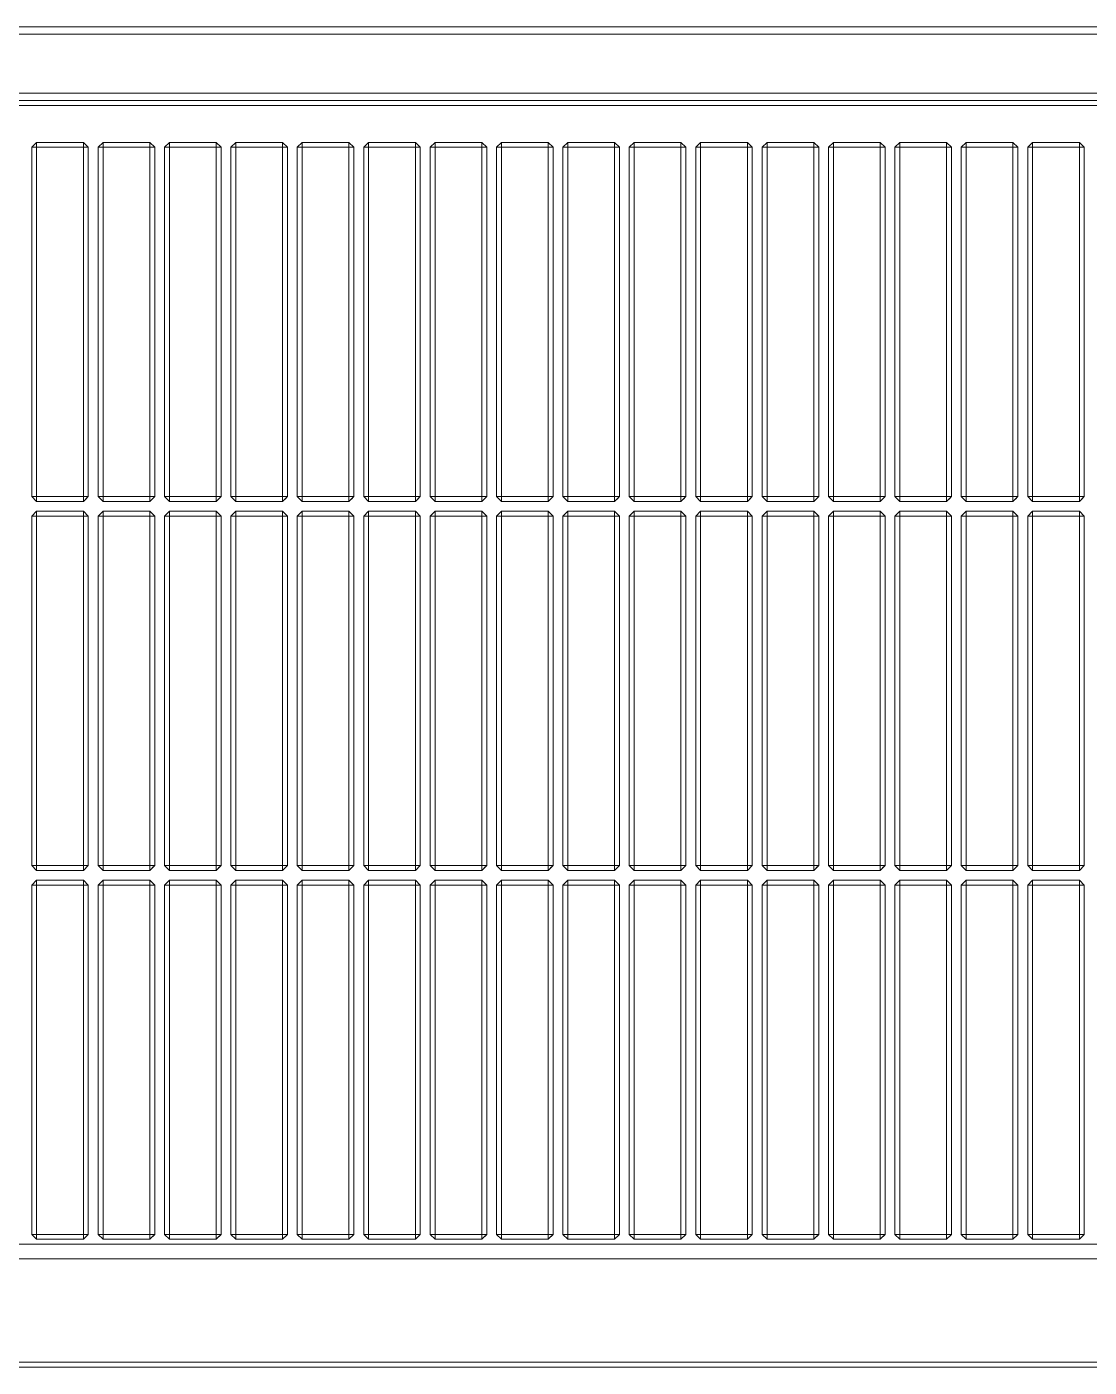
# Model space of a CAD drawing. Header units: metres. Extents: x 10 to 831, y 10 to 584.
# Drawn here: x 332.12 to 366.68, y 252 to 295.6 of the extents above; entities that cross this region are included whole.
import ezdxf

# ---------------------------------------------------------------- set-up
doc = ezdxf.new("R2010")
doc.units = ezdxf.units.M
doc.layers.add('VIS', color=8, linetype='Continuous', lineweight=13)

msp = doc.modelspace()

# ---------------------------------------------------------------- linework, layer by layer
at = {"layer": 'VIS'}
for p, q in [((457.76, 295.6), (195.84, 295.6)), ((457.76, 295.6), (195.84, 295.6)), ((195.84, 295.36), (457.76, 295.36)), ((195.84, 295.36), (457.76, 295.36)), ((457.76, 293.44), (195.84, 293.44)), ((457.76, 293.44), (195.84, 293.44)), ((195.84, 293.2), (457.76, 293.2)), ((195.84, 293.2), (457.76, 293.2)), ((230.16, 293.04), (457.84, 293.04)), ((332.44, 291.84), (332.28, 291.68)), ((332.44, 291.68), (332.44, 291.84)), ((332.44, 291.84), (332.44, 291.84)), ((333.96, 291.84), (332.44, 291.84)), ((333.96, 291.84), (333.96, 291.68)), ((334.12, 291.68), (333.96, 291.84)), ((334.6, 291.84), (334.44, 291.68)), ((334.6, 291.68), (334.6, 291.84)), ((334.6, 291.84), (334.6, 291.84)), ((336.12, 291.84), (334.6, 291.84)), ((336.12, 291.84), (336.12, 291.68)), ((336.28, 291.68), (336.12, 291.84)), ((336.76, 291.84), (336.6, 291.68)), ((336.76, 291.68), (336.76, 291.84)), ((338.28, 291.84), (336.76, 291.84)), ((336.76, 291.84), (336.76, 291.84)), ((338.28, 291.84), (338.28, 291.68)), ((338.44, 291.68), (338.28, 291.84)), ((338.92, 291.84), (338.76, 291.68)), ((338.92, 291.68), (338.92, 291.84)), ((338.92, 291.84), (338.92, 291.84)), ((340.44, 291.84), (338.92, 291.84)), ((340.44, 291.84), (340.44, 291.68)), ((340.6, 291.68), (340.44, 291.84)), ((341.08, 291.84), (340.92, 291.68)), ((341.08, 291.68), (341.08, 291.84)), ((341.08, 291.84), (341.08, 291.84)), ((342.6, 291.84), (341.08, 291.84)), ((342.6, 291.84), (342.6, 291.68)), ((342.76, 291.68), (342.6, 291.84)), ((343.24, 291.84), (343.08, 291.68)), ((343.24, 291.68), (343.24, 291.84)), ((344.76, 291.84), (343.24, 291.84)), ((343.24, 291.84), (343.24, 291.84)), ((344.76, 291.84), (344.76, 291.68)), ((344.92, 291.68), (344.76, 291.84)), ((345.4, 291.84), (345.24, 291.68)), ((345.4, 291.68), (345.4, 291.84)), ((345.4, 291.84), (345.4, 291.84)), ((346.92, 291.84), (345.4, 291.84)), ((346.92, 291.84), (346.92, 291.68)), ((347.08, 291.68), (346.92, 291.84)), ((347.56, 291.84), (347.4, 291.68)), ((347.56, 291.68), (347.56, 291.84)), ((347.56, 291.84), (347.56, 291.84)), ((349.08, 291.84), (347.56, 291.84)), ((349.08, 291.84), (349.08, 291.68)), ((349.24, 291.68), (349.08, 291.84)), ((349.72, 291.84), (349.56, 291.68)), ((349.72, 291.68), (349.72, 291.84)), ((351.24, 291.84), (349.72, 291.84)), ((349.72, 291.84), (349.72, 291.84)), ((351.24, 291.84), (351.24, 291.68)), ((351.4, 291.68), (351.24, 291.84)), ((351.88, 291.84), (351.72, 291.68)), ((351.88, 291.68), (351.88, 291.84)), ((351.88, 291.84), (351.88, 291.84)), ((353.4, 291.84), (351.88, 291.84)), ((353.4, 291.84), (353.4, 291.68)), ((353.56, 291.68), (353.4, 291.84)), ((354.04, 291.84), (353.88, 291.68)), ((354.04, 291.68), (354.04, 291.84)), ((354.04, 291.84), (354.04, 291.84)), ((355.56, 291.84), (354.04, 291.84)), ((355.56, 291.84), (355.56, 291.68)), ((355.72, 291.68), (355.56, 291.84)), ((356.2, 291.84), (356.04, 291.68)), ((356.2, 291.68), (356.2, 291.84)), ((357.72, 291.84), (356.2, 291.84)), ((356.2, 291.84), (356.2, 291.84)), ((357.72, 291.84), (357.72, 291.68)), ((357.88, 291.68), (357.72, 291.84)), ((358.36, 291.84), (358.2, 291.68)), ((358.36, 291.68), (358.36, 291.84)), ((358.36, 291.84), (358.36, 291.84)), ((359.88, 291.84), (358.36, 291.84)), ((359.88, 291.84), (359.88, 291.68)), ((360.04, 291.68), (359.88, 291.84)), ((360.52, 291.84), (360.36, 291.68)), ((360.52, 291.68), (360.52, 291.84)), ((360.52, 291.84), (360.52, 291.84)), ((362.04, 291.84), (360.52, 291.84)), ((362.04, 291.84), (362.04, 291.68)), ((362.2, 291.68), (362.04, 291.84)), ((362.68, 291.84), (362.52, 291.68)), ((362.68, 291.68), (362.68, 291.84)), ((364.2, 291.84), (362.68, 291.84)), ((362.68, 291.84), (362.68, 291.84)), ((364.2, 291.84), (364.2, 291.68)), ((364.36, 291.68), (364.2, 291.84)), ((364.84, 291.84), (364.68, 291.68)), ((364.84, 291.68), (364.84, 291.84)), ((364.84, 291.84), (364.84, 291.84)), ((366.36, 291.84), (364.84, 291.84)), ((366.36, 291.84), (366.36, 291.68)), ((366.52, 291.68), (366.36, 291.84)), ((332.28, 291.68), (332.44, 291.68)), ((332.28, 291.68), (332.28, 280.32)), ((332.44, 280.32), (332.44, 291.68)), ((332.44, 291.68), (333.96, 291.68)), ((333.96, 291.68), (334.12, 291.68)), ((333.96, 291.68), (333.96, 280.32)), ((334.12, 291.68), (334.04, 291.68)), ((334.12, 280.32), (334.12, 291.68)), ((334.12, 291.68), (334.12, 291.68)), ((334.12, 291.68), (334.12, 280.32)), ((334.44, 291.68), (334.6, 291.68)), ((334.44, 291.68), (334.44, 280.32)), ((334.6, 291.68), (336.12, 291.68)), ((334.6, 280.32), (334.6, 291.68)), ((336.12, 291.68), (336.28, 291.68)), ((336.12, 291.68), (336.12, 280.32)), ((336.28, 291.68), (336.2, 291.68)), ((336.28, 291.68), (336.28, 291.68)), ((336.28, 291.68), (336.28, 280.32)), ((336.28, 280.32), (336.28, 291.68)), ((336.6, 291.68), (336.76, 291.68)), ((336.6, 291.68), (336.6, 280.32)), ((336.76, 291.68), (338.28, 291.68)), ((336.76, 280.32), (336.76, 291.68)), ((338.28, 291.68), (338.44, 291.68)), ((338.28, 291.68), (338.28, 280.32)), ((338.44, 291.68), (338.36, 291.68)), ((338.44, 291.68), (338.44, 280.32)), ((338.44, 280.32), (338.44, 291.68)), ((338.44, 291.68), (338.44, 291.68)), ((338.76, 291.68), (338.92, 291.68)), ((338.76, 291.68), (338.76, 280.32)), ((338.92, 280.32), (338.92, 291.68)), ((338.92, 291.68), (340.44, 291.68)), ((340.44, 291.68), (340.6, 291.68)), ((340.44, 291.68), (340.44, 280.32)), ((340.6, 291.68), (340.52, 291.68)), ((340.6, 291.68), (340.6, 291.68)), ((340.6, 280.32), (340.6, 291.68)), ((340.6, 291.68), (340.6, 280.32)), ((340.92, 291.68), (341.08, 291.68)), ((340.92, 291.68), (340.92, 280.32)), ((341.08, 291.68), (342.6, 291.68)), ((341.08, 280.32), (341.08, 291.68)), ((342.6, 291.68), (342.76, 291.68)), ((342.6, 291.68), (342.6, 280.32)), ((342.76, 291.68), (342.68, 291.68)), ((342.76, 291.68), (342.76, 280.32)), ((342.76, 280.32), (342.76, 291.68)), ((342.76, 291.68), (342.76, 291.68)), ((343.08, 291.68), (343.24, 291.68)), ((343.08, 291.68), (343.08, 280.32)), ((343.24, 291.68), (344.76, 291.68)), ((343.24, 280.32), (343.24, 291.68)), ((344.76, 291.68), (344.92, 291.68)), ((344.76, 291.68), (344.76, 280.32)), ((344.92, 291.68), (344.84, 291.68)), ((344.92, 291.68), (344.92, 280.32)), ((344.92, 291.68), (344.92, 291.68)), ((344.92, 280.32), (344.92, 291.68)), ((345.24, 291.68), (345.4, 291.68)), ((345.24, 291.68), (345.24, 280.32)), ((345.4, 280.32), (345.4, 291.68)), ((345.4, 291.68), (346.92, 291.68)), ((346.92, 291.68), (347.08, 291.68)), ((346.92, 291.68), (346.92, 280.32)), ((347.08, 291.68), (347, 291.68)), ((347.08, 280.32), (347.08, 291.68)), ((347.08, 291.68), (347.08, 291.68)), ((347.08, 291.68), (347.08, 280.32)), ((347.4, 291.68), (347.56, 291.68)), ((347.4, 291.68), (347.4, 280.32)), ((347.56, 291.68), (349.08, 291.68)), ((347.56, 280.32), (347.56, 291.68)), ((349.08, 291.68), (349.24, 291.68)), ((349.08, 291.68), (349.08, 280.32)), ((349.24, 291.68), (349.16, 291.68)), ((349.24, 291.68), (349.24, 291.68)), ((349.24, 291.68), (349.24, 280.32)), ((349.24, 280.32), (349.24, 291.68)), ((349.56, 291.68), (349.72, 291.68)), ((349.56, 291.68), (349.56, 280.32)), ((349.72, 291.68), (351.24, 291.68)), ((349.72, 280.32), (349.72, 291.68)), ((351.24, 291.68), (351.4, 291.68)), ((351.24, 291.68), (351.24, 280.32)), ((351.4, 291.68), (351.32, 291.68)), ((351.4, 291.68), (351.4, 280.32)), ((351.4, 280.32), (351.4, 291.68)), ((351.4, 291.68), (351.4, 291.68)), ((351.72, 291.68), (351.88, 291.68)), ((351.72, 291.68), (351.72, 280.32)), ((351.88, 280.32), (351.88, 291.68)), ((351.88, 291.68), (353.4, 291.68)), ((353.4, 291.68), (353.56, 291.68)), ((353.4, 291.68), (353.4, 280.32)), ((353.56, 291.68), (353.48, 291.68)), ((353.56, 291.68), (353.56, 291.68)), ((353.56, 280.32), (353.56, 291.68)), ((353.56, 291.68), (353.56, 280.32)), ((353.88, 291.68), (354.04, 291.68)), ((353.88, 291.68), (353.88, 280.32)), ((354.04, 291.68), (355.56, 291.68)), ((354.04, 280.32), (354.04, 291.68)), ((355.56, 291.68), (355.72, 291.68)), ((355.56, 291.68), (355.56, 280.32)), ((355.72, 291.68), (355.64, 291.68)), ((355.72, 291.68), (355.72, 280.32)), ((355.72, 280.32), (355.72, 291.68)), ((355.72, 291.68), (355.72, 291.68)), ((356.04, 291.68), (356.2, 291.68)), ((356.04, 291.68), (356.04, 280.32)), ((356.2, 291.68), (357.72, 291.68)), ((356.2, 280.32), (356.2, 291.68)), ((357.72, 291.68), (357.88, 291.68)), ((357.72, 291.68), (357.72, 280.32)), ((357.88, 291.68), (357.8, 291.68)), ((357.88, 291.68), (357.88, 280.32)), ((357.88, 291.68), (357.88, 291.68)), ((357.88, 280.32), (357.88, 291.68)), ((358.2, 291.68), (358.36, 291.68)), ((358.2, 291.68), (358.2, 280.32)), ((358.36, 280.32), (358.36, 291.68)), ((358.36, 291.68), (359.88, 291.68)), ((359.88, 291.68), (360.04, 291.68)), ((359.88, 291.68), (359.88, 280.32)), ((360.04, 291.68), (359.96, 291.68)), ((360.04, 280.32), (360.04, 291.68)), ((360.04, 291.68), (360.04, 291.68)), ((360.04, 291.68), (360.04, 280.32)), ((360.36, 291.68), (360.52, 291.68)), ((360.36, 291.68), (360.36, 280.32)), ((360.52, 291.68), (362.04, 291.68)), ((360.52, 280.32), (360.52, 291.68)), ((362.04, 291.68), (362.2, 291.68)), ((362.04, 291.68), (362.04, 280.32)), ((362.2, 291.68), (362.12, 291.68)), ((362.2, 291.68), (362.2, 291.68)), ((362.2, 291.68), (362.2, 280.32)), ((362.2, 280.32), (362.2, 291.68)), ((362.52, 291.68), (362.68, 291.68)), ((362.52, 291.68), (362.52, 280.32)), ((362.68, 291.68), (364.2, 291.68)), ((362.68, 280.32), (362.68, 291.68)), ((364.2, 291.68), (364.36, 291.68)), ((364.2, 291.68), (364.2, 280.32)), ((364.36, 291.68), (364.28, 291.68)), ((364.36, 291.68), (364.36, 280.32)), ((364.36, 280.32), (364.36, 291.68)), ((364.36, 291.68), (364.36, 291.68)), ((364.68, 291.68), (364.84, 291.68)), ((364.68, 291.68), (364.68, 280.32)), ((364.84, 280.32), (364.84, 291.68)), ((364.84, 291.68), (366.36, 291.68)), ((366.36, 291.68), (366.52, 291.68)), ((366.36, 291.68), (366.36, 280.32)), ((366.52, 291.68), (366.44, 291.68)), ((366.52, 291.68), (366.52, 291.68)), ((366.52, 280.32), (366.52, 291.68)), ((366.52, 291.68), (366.52, 280.32)), ((332.44, 280.32), (332.28, 280.32)), ((332.28, 280.32), (332.44, 280.16)), ((332.28, 280.32), (332.28, 280.32)), ((332.44, 280.16), (332.44, 280.32)), ((333.96, 280.32), (332.44, 280.32)), ((332.44, 280.16), (333.96, 280.16)), ((333.96, 280.16), (334.12, 280.32)), ((334.12, 280.32), (333.96, 280.32)), ((333.96, 280.32), (333.96, 280.16)), ((333.96, 280.16), (333.96, 280.16)), ((334.12, 280.32), (334.04, 280.24)), ((334.12, 280.32), (334.12, 280.32)), ((334.6, 280.32), (334.44, 280.32)), ((334.44, 280.32), (334.6, 280.16)), ((334.44, 280.32), (334.44, 280.32)), ((334.6, 280.16), (334.6, 280.32)), ((336.12, 280.32), (334.6, 280.32)), ((334.6, 280.16), (336.12, 280.16)), ((336.12, 280.16), (336.28, 280.32)), ((336.28, 280.32), (336.12, 280.32)), ((336.12, 280.32), (336.12, 280.16)), ((336.12, 280.16), (336.12, 280.16)), ((336.28, 280.32), (336.2, 280.24)), ((336.28, 280.32), (336.28, 280.32)), ((336.76, 280.32), (336.6, 280.32)), ((336.6, 280.32), (336.76, 280.16)), ((336.6, 280.32), (336.6, 280.32)), ((336.76, 280.16), (336.76, 280.32)), ((338.28, 280.32), (336.76, 280.32)), ((336.76, 280.16), (338.28, 280.16)), ((338.28, 280.16), (338.44, 280.32)), ((338.44, 280.32), (338.28, 280.32)), ((338.28, 280.32), (338.28, 280.16)), ((338.28, 280.16), (338.28, 280.16)), ((338.44, 280.32), (338.36, 280.24)), ((338.44, 280.32), (338.44, 280.32)), ((338.92, 280.32), (338.76, 280.32)), ((338.76, 280.32), (338.92, 280.16)), ((338.76, 280.32), (338.76, 280.32)), ((338.92, 280.16), (338.92, 280.32)), ((340.44, 280.32), (338.92, 280.32)), ((338.92, 280.16), (340.44, 280.16)), ((340.44, 280.16), (340.6, 280.32)), ((340.6, 280.32), (340.44, 280.32)), ((340.44, 280.32), (340.44, 280.16)), ((340.44, 280.16), (340.44, 280.16)), ((340.6, 280.32), (340.52, 280.24)), ((340.6, 280.32), (340.6, 280.32)), ((341.08, 280.32), (340.92, 280.32)), ((340.92, 280.32), (341.08, 280.16)), ((340.92, 280.32), (340.92, 280.32)), ((341.08, 280.16), (341.08, 280.32)), ((342.6, 280.32), (341.08, 280.32)), ((341.08, 280.16), (342.6, 280.16)), ((342.6, 280.16), (342.76, 280.32)), ((342.76, 280.32), (342.6, 280.32)), ((342.6, 280.32), (342.6, 280.16)), ((342.6, 280.16), (342.6, 280.16)), ((342.76, 280.32), (342.68, 280.24)), ((342.76, 280.32), (342.76, 280.32)), ((343.24, 280.32), (343.08, 280.32)), ((343.08, 280.32), (343.24, 280.16)), ((343.08, 280.32), (343.08, 280.32)), ((343.24, 280.16), (343.24, 280.32)), ((344.76, 280.32), (343.24, 280.32)), ((343.24, 280.16), (344.76, 280.16)), ((344.76, 280.16), (344.92, 280.32)), ((344.92, 280.32), (344.76, 280.32)), ((344.76, 280.32), (344.76, 280.16)), ((344.76, 280.16), (344.76, 280.16)), ((344.92, 280.32), (344.84, 280.24)), ((344.92, 280.32), (344.92, 280.32)), ((345.4, 280.32), (345.24, 280.32)), ((345.24, 280.32), (345.4, 280.16)), ((345.24, 280.32), (345.24, 280.32)), ((345.4, 280.16), (345.4, 280.32)), ((346.92, 280.32), (345.4, 280.32)), ((345.4, 280.16), (346.92, 280.16)), ((346.92, 280.16), (347.08, 280.32)), ((347.08, 280.32), (346.92, 280.32)), ((346.92, 280.32), (346.92, 280.16)), ((346.92, 280.16), (346.92, 280.16)), ((347.08, 280.32), (347, 280.24)), ((347.08, 280.32), (347.08, 280.32)), ((347.56, 280.32), (347.4, 280.32)), ((347.4, 280.32), (347.56, 280.16)), ((347.4, 280.32), (347.4, 280.32)), ((347.56, 280.16), (347.56, 280.32)), ((349.08, 280.32), (347.56, 280.32)), ((347.56, 280.16), (349.08, 280.16)), ((349.08, 280.16), (349.24, 280.32)), ((349.24, 280.32), (349.08, 280.32)), ((349.08, 280.32), (349.08, 280.16)), ((349.08, 280.16), (349.08, 280.16)), ((349.24, 280.32), (349.16, 280.24)), ((349.24, 280.32), (349.24, 280.32)), ((349.72, 280.32), (349.56, 280.32)), ((349.56, 280.32), (349.72, 280.16)), ((349.56, 280.32), (349.56, 280.32)), ((349.72, 280.16), (349.72, 280.32)), ((351.24, 280.32), (349.72, 280.32)), ((349.72, 280.16), (351.24, 280.16)), ((351.24, 280.16), (351.4, 280.32)), ((351.4, 280.32), (351.24, 280.32)), ((351.24, 280.32), (351.24, 280.16)), ((351.24, 280.16), (351.24, 280.16)), ((351.4, 280.32), (351.32, 280.24)), ((351.4, 280.32), (351.4, 280.32)), ((351.88, 280.32), (351.72, 280.32)), ((351.72, 280.32), (351.88, 280.16)), ((351.72, 280.32), (351.72, 280.32)), ((351.88, 280.16), (351.88, 280.32)), ((353.4, 280.32), (351.88, 280.32)), ((351.88, 280.16), (353.4, 280.16)), ((353.4, 280.16), (353.56, 280.32)), ((353.56, 280.32), (353.4, 280.32)), ((353.4, 280.32), (353.4, 280.16)), ((353.4, 280.16), (353.4, 280.16)), ((353.56, 280.32), (353.48, 280.24)), ((353.56, 280.32), (353.56, 280.32)), ((354.04, 280.32), (353.88, 280.32)), ((353.88, 280.32), (354.04, 280.16)), ((353.88, 280.32), (353.88, 280.32)), ((354.04, 280.16), (354.04, 280.32)), ((355.56, 280.32), (354.04, 280.32)), ((354.04, 280.16), (355.56, 280.16)), ((355.56, 280.16), (355.72, 280.32)), ((355.72, 280.32), (355.56, 280.32)), ((355.56, 280.32), (355.56, 280.16)), ((355.56, 280.16), (355.56, 280.16)), ((355.72, 280.32), (355.64, 280.24)), ((355.72, 280.32), (355.72, 280.32)), ((356.2, 280.32), (356.04, 280.32)), ((356.04, 280.32), (356.2, 280.16)), ((356.04, 280.32), (356.04, 280.32)), ((356.2, 280.16), (356.2, 280.32)), ((357.72, 280.32), (356.2, 280.32)), ((356.2, 280.16), (357.72, 280.16)), ((357.72, 280.16), (357.88, 280.32)), ((357.88, 280.32), (357.72, 280.32)), ((357.72, 280.32), (357.72, 280.16)), ((357.72, 280.16), (357.72, 280.16)), ((357.88, 280.32), (357.8, 280.24)), ((357.88, 280.32), (357.88, 280.32)), ((358.36, 280.32), (358.2, 280.32)), ((358.2, 280.32), (358.36, 280.16)), ((358.2, 280.32), (358.2, 280.32)), ((358.36, 280.16), (358.36, 280.32)), ((359.88, 280.32), (358.36, 280.32)), ((358.36, 280.16), (359.88, 280.16)), ((359.88, 280.16), (360.04, 280.32)), ((360.04, 280.32), (359.88, 280.32)), ((359.88, 280.32), (359.88, 280.16)), ((359.88, 280.16), (359.88, 280.16)), ((360.04, 280.32), (359.96, 280.24)), ((360.04, 280.32), (360.04, 280.32)), ((360.52, 280.32), (360.36, 280.32)), ((360.36, 280.32), (360.52, 280.16)), ((360.36, 280.32), (360.36, 280.32)), ((360.52, 280.16), (360.52, 280.32)), ((362.04, 280.32), (360.52, 280.32)), ((360.52, 280.16), (362.04, 280.16)), ((362.04, 280.16), (362.2, 280.32)), ((362.2, 280.32), (362.04, 280.32)), ((362.04, 280.32), (362.04, 280.16)), ((362.04, 280.16), (362.04, 280.16)), ((362.2, 280.32), (362.12, 280.24)), ((362.2, 280.32), (362.2, 280.32)), ((362.68, 280.32), (362.52, 280.32)), ((362.52, 280.32), (362.68, 280.16)), ((362.52, 280.32), (362.52, 280.32)), ((362.68, 280.16), (362.68, 280.32)), ((364.2, 280.32), (362.68, 280.32)), ((362.68, 280.16), (364.2, 280.16)), ((364.2, 280.16), (364.36, 280.32)), ((364.36, 280.32), (364.2, 280.32)), ((364.2, 280.32), (364.2, 280.16)), ((364.2, 280.16), (364.2, 280.16)), ((364.36, 280.32), (364.28, 280.24)), ((364.36, 280.32), (364.36, 280.32)), ((364.84, 280.32), (364.68, 280.32)), ((364.68, 280.32), (364.84, 280.16)), ((364.68, 280.32), (364.68, 280.32)), ((364.84, 280.16), (364.84, 280.32)), ((366.36, 280.32), (364.84, 280.32)), ((364.84, 280.16), (366.36, 280.16)), ((366.36, 280.16), (366.52, 280.32)), ((366.52, 280.32), (366.36, 280.32)), ((366.36, 280.32), (366.36, 280.16)), ((366.36, 280.16), (366.36, 280.16)), ((366.52, 280.32), (366.44, 280.24)), ((366.52, 280.32), (366.52, 280.32)), ((332.44, 279.84), (332.28, 279.68)), ((332.28, 279.68), (332.44, 279.68)), ((332.28, 279.68), (332.28, 268.32)), ((332.44, 279.68), (332.44, 279.84)), ((332.44, 279.84), (332.44, 279.84)), ((333.96, 279.84), (332.44, 279.84)), ((332.44, 268.32), (332.44, 279.68)), ((332.44, 279.68), (333.96, 279.68)), ((333.96, 279.84), (333.96, 279.68)), ((334.12, 279.68), (333.96, 279.84)), ((333.96, 279.68), (334.12, 279.68)), ((333.96, 279.68), (333.96, 268.32)), ((334.12, 279.68), (334.04, 279.68)), ((334.12, 279.68), (334.12, 279.68)), ((334.12, 268.32), (334.12, 279.68)), ((334.12, 279.68), (334.12, 268.32)), ((334.6, 279.84), (334.44, 279.68)), ((334.44, 279.68), (334.6, 279.68)), ((334.44, 279.68), (334.44, 268.32)), ((334.6, 279.68), (334.6, 279.84)), ((334.6, 279.84), (334.6, 279.84)), ((336.12, 279.84), (334.6, 279.84)), ((334.6, 279.68), (336.12, 279.68)), ((334.6, 268.32), (334.6, 279.68)), ((336.12, 279.84), (336.12, 279.68)), ((336.28, 279.68), (336.12, 279.84)), ((336.12, 279.68), (336.28, 279.68)), ((336.12, 279.68), (336.12, 268.32)), ((336.28, 279.68), (336.2, 279.68)), ((336.28, 279.68), (336.28, 268.32)), ((336.28, 268.32), (336.28, 279.68)), ((336.28, 279.68), (336.28, 279.68)), ((336.76, 279.84), (336.6, 279.68)), ((336.6, 279.68), (336.76, 279.68)), ((336.6, 279.68), (336.6, 268.32)), ((336.76, 279.68), (336.76, 279.84)), ((338.28, 279.84), (336.76, 279.84)), ((336.76, 279.84), (336.76, 279.84)), ((336.76, 279.68), (338.28, 279.68)), ((336.76, 268.32), (336.76, 279.68)), ((338.28, 279.84), (338.28, 279.68)), ((338.44, 279.68), (338.28, 279.84)), ((338.28, 279.68), (338.44, 279.68)), ((338.28, 279.68), (338.28, 268.32)), ((338.44, 279.68), (338.36, 279.68)), ((338.44, 279.68), (338.44, 268.32)), ((338.44, 279.68), (338.44, 279.68)), ((338.44, 268.32), (338.44, 279.68)), ((338.92, 279.84), (338.76, 279.68)), ((338.76, 279.68), (338.92, 279.68)), ((338.76, 279.68), (338.76, 268.32)), ((338.92, 279.68), (338.92, 279.84)), ((338.92, 279.84), (338.92, 279.84)), ((340.44, 279.84), (338.92, 279.84)), ((338.92, 268.32), (338.92, 279.68)), ((338.92, 279.68), (340.44, 279.68)), ((340.44, 279.84), (340.44, 279.68)), ((340.6, 279.68), (340.44, 279.84)), ((340.44, 279.68), (340.6, 279.68)), ((340.44, 279.68), (340.44, 268.32)), ((340.6, 279.68), (340.52, 279.68)), ((340.6, 268.32), (340.6, 279.68)), ((340.6, 279.68), (340.6, 279.68)), ((340.6, 279.68), (340.6, 268.32)), ((341.08, 279.84), (340.92, 279.68)), ((340.92, 279.68), (341.08, 279.68)), ((340.92, 279.68), (340.92, 268.32)), ((341.08, 279.68), (341.08, 279.84)), ((341.08, 279.84), (341.08, 279.84)), ((342.6, 279.84), (341.08, 279.84)), ((341.08, 279.68), (342.6, 279.68)), ((341.08, 268.32), (341.08, 279.68)), ((342.6, 279.84), (342.6, 279.68)), ((342.76, 279.68), (342.6, 279.84)), ((342.6, 279.68), (342.76, 279.68)), ((342.6, 279.68), (342.6, 268.32)), ((342.76, 279.68), (342.68, 279.68)), ((342.76, 279.68), (342.76, 279.68)), ((342.76, 279.68), (342.76, 268.32)), ((342.76, 268.32), (342.76, 279.68)), ((343.24, 279.84), (343.08, 279.68)), ((343.08, 279.68), (343.24, 279.68)), ((343.08, 279.68), (343.08, 268.32)), ((343.24, 279.68), (343.24, 279.84)), ((344.76, 279.84), (343.24, 279.84)), ((343.24, 279.84), (343.24, 279.84)), ((343.24, 279.68), (344.76, 279.68)), ((343.24, 268.32), (343.24, 279.68)), ((344.76, 279.84), (344.76, 279.68)), ((344.92, 279.68), (344.76, 279.84)), ((344.76, 279.68), (344.92, 279.68)), ((344.76, 279.68), (344.76, 268.32)), ((344.92, 279.68), (344.84, 279.68)), ((344.92, 279.68), (344.92, 268.32)), ((344.92, 268.32), (344.92, 279.68)), ((344.92, 279.68), (344.92, 279.68)), ((345.4, 279.84), (345.24, 279.68)), ((345.24, 279.68), (345.4, 279.68)), ((345.24, 279.68), (345.24, 268.32)), ((345.4, 279.68), (345.4, 279.84)), ((345.4, 279.84), (345.4, 279.84)), ((346.92, 279.84), (345.4, 279.84)), ((345.4, 268.32), (345.4, 279.68)), ((345.4, 279.68), (346.92, 279.68)), ((346.92, 279.84), (346.92, 279.68)), ((347.08, 279.68), (346.92, 279.84)), ((346.92, 279.68), (347.08, 279.68)), ((346.92, 279.68), (346.92, 268.32)), ((347.08, 279.68), (347, 279.68)), ((347.08, 279.68), (347.08, 279.68)), ((347.08, 268.32), (347.08, 279.68)), ((347.08, 279.68), (347.08, 268.32)), ((347.56, 279.84), (347.4, 279.68)), ((347.4, 279.68), (347.56, 279.68)), ((347.4, 279.68), (347.4, 268.32)), ((347.56, 279.68), (347.56, 279.84)), ((347.56, 279.84), (347.56, 279.84)), ((349.08, 279.84), (347.56, 279.84)), ((347.56, 279.68), (349.08, 279.68)), ((347.56, 268.32), (347.56, 279.68)), ((349.08, 279.84), (349.08, 279.68)), ((349.24, 279.68), (349.08, 279.84)), ((349.08, 279.68), (349.24, 279.68)), ((349.08, 279.68), (349.08, 268.32)), ((349.24, 279.68), (349.16, 279.68)), ((349.24, 279.68), (349.24, 268.32)), ((349.24, 268.32), (349.24, 279.68)), ((349.24, 279.68), (349.24, 279.68)), ((349.72, 279.84), (349.56, 279.68)), ((349.56, 279.68), (349.72, 279.68)), ((349.56, 279.68), (349.56, 268.32)), ((349.72, 279.68), (349.72, 279.84)), ((351.24, 279.84), (349.72, 279.84)), ((349.72, 279.84), (349.72, 279.84)), ((349.72, 279.68), (351.24, 279.68)), ((349.72, 268.32), (349.72, 279.68)), ((351.24, 279.84), (351.24, 279.68)), ((351.4, 279.68), (351.24, 279.84)), ((351.24, 279.68), (351.4, 279.68)), ((351.24, 279.68), (351.24, 268.32)), ((351.4, 279.68), (351.32, 279.68)), ((351.4, 279.68), (351.4, 268.32)), ((351.4, 279.68), (351.4, 279.68)), ((351.4, 268.32), (351.4, 279.68)), ((351.88, 279.84), (351.72, 279.68)), ((351.72, 279.68), (351.88, 279.68)), ((351.72, 279.68), (351.72, 268.32)), ((351.88, 279.68), (351.88, 279.84)), ((351.88, 279.84), (351.88, 279.84)), ((353.4, 279.84), (351.88, 279.84)), ((351.88, 268.32), (351.88, 279.68)), ((351.88, 279.68), (353.4, 279.68)), ((353.4, 279.84), (353.4, 279.68)), ((353.56, 279.68), (353.4, 279.84)), ((353.4, 279.68), (353.56, 279.68)), ((353.4, 279.68), (353.4, 268.32)), ((353.56, 279.68), (353.48, 279.68)), ((353.56, 268.32), (353.56, 279.68)), ((353.56, 279.68), (353.56, 279.68)), ((353.56, 279.68), (353.56, 268.32)), ((354.04, 279.84), (353.88, 279.68)), ((353.88, 279.68), (354.04, 279.68)), ((353.88, 279.68), (353.88, 268.32)), ((354.04, 279.68), (354.04, 279.84)), ((354.04, 279.84), (354.04, 279.84)), ((355.56, 279.84), (354.04, 279.84)), ((354.04, 279.68), (355.56, 279.68)), ((354.04, 268.32), (354.04, 279.68)), ((355.56, 279.84), (355.56, 279.68)), ((355.72, 279.68), (355.56, 279.84)), ((355.56, 279.68), (355.72, 279.68)), ((355.56, 279.68), (355.56, 268.32)), ((355.72, 279.68), (355.64, 279.68)), ((355.72, 279.68), (355.72, 279.68)), ((355.72, 279.68), (355.72, 268.32)), ((355.72, 268.32), (355.72, 279.68)), ((356.2, 279.84), (356.04, 279.68)), ((356.04, 279.68), (356.2, 279.68)), ((356.04, 279.68), (356.04, 268.32)), ((356.2, 279.68), (356.2, 279.84)), ((357.72, 279.84), (356.2, 279.84)), ((356.2, 279.84), (356.2, 279.84)), ((356.2, 279.68), (357.72, 279.68)), ((356.2, 268.32), (356.2, 279.68)), ((357.72, 279.84), (357.72, 279.68)), ((357.88, 279.68), (357.72, 279.84)), ((357.72, 279.68), (357.88, 279.68)), ((357.72, 279.68), (357.72, 268.32)), ((357.88, 279.68), (357.8, 279.68)), ((357.88, 279.68), (357.88, 268.32)), ((357.88, 268.32), (357.88, 279.68)), ((357.88, 279.68), (357.88, 279.68)), ((358.36, 279.84), (358.2, 279.68)), ((358.2, 279.68), (358.36, 279.68)), ((358.2, 279.68), (358.2, 268.32)), ((358.36, 279.68), (358.36, 279.84)), ((358.36, 279.84), (358.36, 279.84)), ((359.88, 279.84), (358.36, 279.84)), ((358.36, 268.32), (358.36, 279.68)), ((358.36, 279.68), (359.88, 279.68)), ((359.88, 279.84), (359.88, 279.68)), ((360.04, 279.68), (359.88, 279.84)), ((359.88, 279.68), (360.04, 279.68)), ((359.88, 279.68), (359.88, 268.32)), ((360.04, 279.68), (359.96, 279.68)), ((360.04, 279.68), (360.04, 279.68)), ((360.04, 268.32), (360.04, 279.68)), ((360.04, 279.68), (360.04, 268.32)), ((360.52, 279.84), (360.36, 279.68)), ((360.36, 279.68), (360.52, 279.68)), ((360.36, 279.68), (360.36, 268.32)), ((360.52, 279.68), (360.52, 279.84)), ((360.52, 279.84), (360.52, 279.84)), ((362.04, 279.84), (360.52, 279.84)), ((360.52, 279.68), (362.04, 279.68)), ((360.52, 268.32), (360.52, 279.68)), ((362.04, 279.84), (362.04, 279.68)), ((362.2, 279.68), (362.04, 279.84)), ((362.04, 279.68), (362.2, 279.68)), ((362.04, 279.68), (362.04, 268.32)), ((362.2, 279.68), (362.12, 279.68)), ((362.2, 279.68), (362.2, 268.32)), ((362.2, 268.32), (362.2, 279.68)), ((362.2, 279.68), (362.2, 279.68)), ((362.68, 279.84), (362.52, 279.68)), ((362.52, 279.68), (362.68, 279.68)), ((362.52, 279.68), (362.52, 268.32)), ((362.68, 279.68), (362.68, 279.84)), ((364.2, 279.84), (362.68, 279.84)), ((362.68, 279.84), (362.68, 279.84)), ((362.68, 279.68), (364.2, 279.68)), ((362.68, 268.32), (362.68, 279.68)), ((364.2, 279.84), (364.2, 279.68)), ((364.36, 279.68), (364.2, 279.84)), ((364.2, 279.68), (364.36, 279.68)), ((364.2, 279.68), (364.2, 268.32)), ((364.36, 279.68), (364.28, 279.68)), ((364.36, 279.68), (364.36, 268.32)), ((364.36, 279.68), (364.36, 279.68)), ((364.36, 268.32), (364.36, 279.68)), ((364.84, 279.84), (364.68, 279.68)), ((364.68, 279.68), (364.84, 279.68)), ((364.68, 279.68), (364.68, 268.32)), ((364.84, 279.68), (364.84, 279.84)), ((364.84, 279.84), (364.84, 279.84)), ((366.36, 279.84), (364.84, 279.84)), ((364.84, 268.32), (364.84, 279.68)), ((364.84, 279.68), (366.36, 279.68)), ((366.36, 279.84), (366.36, 279.68)), ((366.52, 279.68), (366.36, 279.84)), ((366.36, 279.68), (366.52, 279.68)), ((366.36, 279.68), (366.36, 268.32)), ((366.52, 279.68), (366.44, 279.68)), ((366.52, 268.32), (366.52, 279.68)), ((366.52, 279.68), (366.52, 279.68)), ((366.52, 279.68), (366.52, 268.32)), ((332.44, 268.32), (332.28, 268.32)), ((332.28, 268.32), (332.44, 268.16)), ((332.28, 268.32), (332.28, 268.32)), ((332.44, 268.16), (332.44, 268.32)), ((333.96, 268.32), (332.44, 268.32)), ((332.44, 268.16), (333.96, 268.16)), ((333.96, 268.16), (334.12, 268.32)), ((334.12, 268.32), (333.96, 268.32)), ((333.96, 268.32), (333.96, 268.16)), ((333.96, 268.16), (333.96, 268.16)), ((334.12, 268.32), (334.04, 268.24)), ((334.12, 268.32), (334.12, 268.32)), ((334.6, 268.32), (334.44, 268.32)), ((334.44, 268.32), (334.6, 268.16)), ((334.44, 268.32), (334.44, 268.32)), ((334.6, 268.16), (334.6, 268.32)), ((336.12, 268.32), (334.6, 268.32)), ((334.6, 268.16), (336.12, 268.16)), ((336.12, 268.16), (336.28, 268.32)), ((336.28, 268.32), (336.12, 268.32)), ((336.12, 268.32), (336.12, 268.16)), ((336.12, 268.16), (336.12, 268.16)), ((336.28, 268.32), (336.2, 268.24)), ((336.28, 268.32), (336.28, 268.32)), ((336.76, 268.32), (336.6, 268.32)), ((336.6, 268.32), (336.76, 268.16)), ((336.6, 268.32), (336.6, 268.32)), ((336.76, 268.16), (336.76, 268.32)), ((338.28, 268.32), (336.76, 268.32)), ((336.76, 268.16), (338.28, 268.16)), ((338.28, 268.16), (338.44, 268.32)), ((338.44, 268.32), (338.28, 268.32)), ((338.28, 268.32), (338.28, 268.16)), ((338.28, 268.16), (338.28, 268.16)), ((338.44, 268.32), (338.36, 268.24)), ((338.44, 268.32), (338.44, 268.32)), ((338.92, 268.32), (338.76, 268.32)), ((338.76, 268.32), (338.92, 268.16)), ((338.76, 268.32), (338.76, 268.32)), ((338.92, 268.16), (338.92, 268.32)), ((340.44, 268.32), (338.92, 268.32)), ((338.92, 268.16), (340.44, 268.16)), ((340.44, 268.16), (340.6, 268.32)), ((340.6, 268.32), (340.44, 268.32)), ((340.44, 268.32), (340.44, 268.16)), ((340.44, 268.16), (340.44, 268.16)), ((340.6, 268.32), (340.52, 268.24)), ((340.6, 268.32), (340.6, 268.32)), ((341.08, 268.32), (340.92, 268.32)), ((340.92, 268.32), (341.08, 268.16)), ((340.92, 268.32), (340.92, 268.32)), ((341.08, 268.16), (341.08, 268.32)), ((342.6, 268.32), (341.08, 268.32)), ((341.08, 268.16), (342.6, 268.16)), ((342.6, 268.16), (342.76, 268.32)), ((342.76, 268.32), (342.6, 268.32)), ((342.6, 268.32), (342.6, 268.16)), ((342.6, 268.16), (342.6, 268.16)), ((342.76, 268.32), (342.68, 268.24)), ((342.76, 268.32), (342.76, 268.32)), ((343.24, 268.32), (343.08, 268.32)), ((343.08, 268.32), (343.24, 268.16)), ((343.08, 268.32), (343.08, 268.32)), ((343.24, 268.16), (343.24, 268.32)), ((344.76, 268.32), (343.24, 268.32)), ((343.24, 268.16), (344.76, 268.16)), ((344.76, 268.16), (344.92, 268.32)), ((344.92, 268.32), (344.76, 268.32)), ((344.76, 268.32), (344.76, 268.16)), ((344.76, 268.16), (344.76, 268.16)), ((344.92, 268.32), (344.84, 268.24)), ((344.92, 268.32), (344.92, 268.32)), ((345.4, 268.32), (345.24, 268.32)), ((345.24, 268.32), (345.4, 268.16)), ((345.24, 268.32), (345.24, 268.32)), ((345.4, 268.16), (345.4, 268.32)), ((346.92, 268.32), (345.4, 268.32)), ((345.4, 268.16), (346.92, 268.16)), ((346.92, 268.16), (347.08, 268.32)), ((347.08, 268.32), (346.92, 268.32)), ((346.92, 268.32), (346.92, 268.16)), ((346.92, 268.16), (346.92, 268.16)), ((347.08, 268.32), (347, 268.24)), ((347.08, 268.32), (347.08, 268.32)), ((347.56, 268.32), (347.4, 268.32)), ((347.4, 268.32), (347.56, 268.16)), ((347.4, 268.32), (347.4, 268.32)), ((347.56, 268.16), (347.56, 268.32)), ((349.08, 268.32), (347.56, 268.32)), ((347.56, 268.16), (349.08, 268.16)), ((349.08, 268.16), (349.24, 268.32)), ((349.24, 268.32), (349.08, 268.32)), ((349.08, 268.32), (349.08, 268.16)), ((349.08, 268.16), (349.08, 268.16)), ((349.24, 268.32), (349.16, 268.24)), ((349.24, 268.32), (349.24, 268.32)), ((349.72, 268.32), (349.56, 268.32)), ((349.56, 268.32), (349.72, 268.16)), ((349.56, 268.32), (349.56, 268.32)), ((349.72, 268.16), (349.72, 268.32)), ((351.24, 268.32), (349.72, 268.32)), ((349.72, 268.16), (351.24, 268.16)), ((351.24, 268.16), (351.4, 268.32)), ((351.4, 268.32), (351.24, 268.32)), ((351.24, 268.32), (351.24, 268.16)), ((351.24, 268.16), (351.24, 268.16)), ((351.4, 268.32), (351.32, 268.24)), ((351.4, 268.32), (351.4, 268.32)), ((351.88, 268.32), (351.72, 268.32)), ((351.72, 268.32), (351.88, 268.16)), ((351.72, 268.32), (351.72, 268.32)), ((351.88, 268.16), (351.88, 268.32)), ((353.4, 268.32), (351.88, 268.32)), ((351.88, 268.16), (353.4, 268.16)), ((353.4, 268.16), (353.56, 268.32)), ((353.56, 268.32), (353.4, 268.32)), ((353.4, 268.32), (353.4, 268.16)), ((353.4, 268.16), (353.4, 268.16)), ((353.56, 268.32), (353.48, 268.24)), ((353.56, 268.32), (353.56, 268.32)), ((354.04, 268.32), (353.88, 268.32)), ((353.88, 268.32), (354.04, 268.16)), ((353.88, 268.32), (353.88, 268.32)), ((354.04, 268.16), (354.04, 268.32)), ((355.56, 268.32), (354.04, 268.32)), ((354.04, 268.16), (355.56, 268.16)), ((355.56, 268.16), (355.72, 268.32)), ((355.72, 268.32), (355.56, 268.32)), ((355.56, 268.32), (355.56, 268.16)), ((355.56, 268.16), (355.56, 268.16)), ((355.72, 268.32), (355.64, 268.24)), ((355.72, 268.32), (355.72, 268.32)), ((356.2, 268.32), (356.04, 268.32)), ((356.04, 268.32), (356.2, 268.16)), ((356.04, 268.32), (356.04, 268.32)), ((356.2, 268.16), (356.2, 268.32)), ((357.72, 268.32), (356.2, 268.32)), ((356.2, 268.16), (357.72, 268.16)), ((357.72, 268.16), (357.88, 268.32)), ((357.88, 268.32), (357.72, 268.32)), ((357.72, 268.32), (357.72, 268.16)), ((357.72, 268.16), (357.72, 268.16)), ((357.88, 268.32), (357.8, 268.24)), ((357.88, 268.32), (357.88, 268.32)), ((358.36, 268.32), (358.2, 268.32)), ((358.2, 268.32), (358.36, 268.16)), ((358.2, 268.32), (358.2, 268.32)), ((358.36, 268.16), (358.36, 268.32)), ((359.88, 268.32), (358.36, 268.32)), ((358.36, 268.16), (359.88, 268.16)), ((359.88, 268.16), (360.04, 268.32)), ((360.04, 268.32), (359.88, 268.32)), ((359.88, 268.32), (359.88, 268.16)), ((359.88, 268.16), (359.88, 268.16)), ((360.04, 268.32), (359.96, 268.24)), ((360.04, 268.32), (360.04, 268.32)), ((360.52, 268.32), (360.36, 268.32)), ((360.36, 268.32), (360.52, 268.16)), ((360.36, 268.32), (360.36, 268.32)), ((360.52, 268.16), (360.52, 268.32)), ((362.04, 268.32), (360.52, 268.32)), ((360.52, 268.16), (362.04, 268.16)), ((362.04, 268.16), (362.2, 268.32)), ((362.2, 268.32), (362.04, 268.32)), ((362.04, 268.32), (362.04, 268.16)), ((362.04, 268.16), (362.04, 268.16)), ((362.2, 268.32), (362.12, 268.24)), ((362.2, 268.32), (362.2, 268.32)), ((362.68, 268.32), (362.52, 268.32)), ((362.52, 268.32), (362.68, 268.16)), ((362.52, 268.32), (362.52, 268.32)), ((362.68, 268.16), (362.68, 268.32)), ((364.2, 268.32), (362.68, 268.32)), ((362.68, 268.16), (364.2, 268.16)), ((364.2, 268.16), (364.36, 268.32)), ((364.36, 268.32), (364.2, 268.32)), ((364.2, 268.32), (364.2, 268.16)), ((364.2, 268.16), (364.2, 268.16)), ((364.36, 268.32), (364.28, 268.24)), ((364.36, 268.32), (364.36, 268.32)), ((364.84, 268.32), (364.68, 268.32)), ((364.68, 268.32), (364.84, 268.16)), ((364.68, 268.32), (364.68, 268.32)), ((364.84, 268.16), (364.84, 268.32)), ((366.36, 268.32), (364.84, 268.32)), ((364.84, 268.16), (366.36, 268.16)), ((366.36, 268.16), (366.52, 268.32)), ((366.52, 268.32), (366.36, 268.32)), ((366.36, 268.32), (366.36, 268.16)), ((366.36, 268.16), (366.36, 268.16)), ((366.52, 268.32), (366.44, 268.24)), ((366.52, 268.32), (366.52, 268.32)), ((332.44, 267.84), (332.28, 267.68)), ((332.44, 267.68), (332.44, 267.84)), ((332.44, 267.84), (332.44, 267.84)), ((333.96, 267.84), (332.44, 267.84)), ((333.96, 267.84), (333.96, 267.68)), ((334.12, 267.68), (333.96, 267.84)), ((334.6, 267.84), (334.44, 267.68)), ((334.6, 267.68), (334.6, 267.84)), ((334.6, 267.84), (334.6, 267.84)), ((336.12, 267.84), (334.6, 267.84)), ((336.12, 267.84), (336.12, 267.68)), ((336.28, 267.68), (336.12, 267.84)), ((336.76, 267.84), (336.6, 267.68)), ((336.76, 267.68), (336.76, 267.84)), ((338.28, 267.84), (336.76, 267.84)), ((336.76, 267.84), (336.76, 267.84)), ((338.28, 267.84), (338.28, 267.68)), ((338.44, 267.68), (338.28, 267.84)), ((338.92, 267.84), (338.76, 267.68)), ((338.92, 267.68), (338.92, 267.84)), ((338.92, 267.84), (338.92, 267.84)), ((340.44, 267.84), (338.92, 267.84)), ((340.44, 267.84), (340.44, 267.68)), ((340.6, 267.68), (340.44, 267.84)), ((341.08, 267.84), (340.92, 267.68)), ((341.08, 267.68), (341.08, 267.84)), ((341.08, 267.84), (341.08, 267.84)), ((342.6, 267.84), (341.08, 267.84)), ((342.6, 267.84), (342.6, 267.68)), ((342.76, 267.68), (342.6, 267.84)), ((343.24, 267.84), (343.08, 267.68)), ((343.24, 267.68), (343.24, 267.84)), ((344.76, 267.84), (343.24, 267.84)), ((343.24, 267.84), (343.24, 267.84)), ((344.76, 267.84), (344.76, 267.68)), ((344.92, 267.68), (344.76, 267.84)), ((345.4, 267.84), (345.24, 267.68)), ((345.4, 267.68), (345.4, 267.84)), ((345.4, 267.84), (345.4, 267.84)), ((346.92, 267.84), (345.4, 267.84)), ((346.92, 267.84), (346.92, 267.68)), ((347.08, 267.68), (346.92, 267.84)), ((347.56, 267.84), (347.4, 267.68)), ((347.56, 267.68), (347.56, 267.84)), ((347.56, 267.84), (347.56, 267.84)), ((349.08, 267.84), (347.56, 267.84)), ((349.08, 267.84), (349.08, 267.68)), ((349.24, 267.68), (349.08, 267.84)), ((349.72, 267.84), (349.56, 267.68)), ((349.72, 267.68), (349.72, 267.84)), ((351.24, 267.84), (349.72, 267.84)), ((349.72, 267.84), (349.72, 267.84)), ((351.24, 267.84), (351.24, 267.68)), ((351.4, 267.68), (351.24, 267.84)), ((351.88, 267.84), (351.72, 267.68)), ((351.88, 267.68), (351.88, 267.84)), ((351.88, 267.84), (351.88, 267.84)), ((353.4, 267.84), (351.88, 267.84)), ((353.4, 267.84), (353.4, 267.68)), ((353.56, 267.68), (353.4, 267.84)), ((354.04, 267.84), (353.88, 267.68)), ((354.04, 267.68), (354.04, 267.84)), ((354.04, 267.84), (354.04, 267.84)), ((355.56, 267.84), (354.04, 267.84)), ((355.56, 267.84), (355.56, 267.68)), ((355.72, 267.68), (355.56, 267.84)), ((356.2, 267.84), (356.04, 267.68)), ((356.2, 267.68), (356.2, 267.84)), ((357.72, 267.84), (356.2, 267.84)), ((356.2, 267.84), (356.2, 267.84)), ((357.72, 267.84), (357.72, 267.68)), ((357.88, 267.68), (357.72, 267.84)), ((358.36, 267.84), (358.2, 267.68)), ((358.36, 267.68), (358.36, 267.84)), ((358.36, 267.84), (358.36, 267.84)), ((359.88, 267.84), (358.36, 267.84)), ((359.88, 267.84), (359.88, 267.68)), ((360.04, 267.68), (359.88, 267.84)), ((360.52, 267.84), (360.36, 267.68)), ((360.52, 267.68), (360.52, 267.84)), ((360.52, 267.84), (360.52, 267.84)), ((362.04, 267.84), (360.52, 267.84)), ((362.04, 267.84), (362.04, 267.68)), ((362.2, 267.68), (362.04, 267.84)), ((362.68, 267.84), (362.52, 267.68)), ((362.68, 267.68), (362.68, 267.84)), ((364.2, 267.84), (362.68, 267.84)), ((362.68, 267.84), (362.68, 267.84)), ((364.2, 267.84), (364.2, 267.68)), ((364.36, 267.68), (364.2, 267.84)), ((364.84, 267.84), (364.68, 267.68)), ((364.84, 267.68), (364.84, 267.84)), ((364.84, 267.84), (364.84, 267.84)), ((366.36, 267.84), (364.84, 267.84)), ((366.36, 267.84), (366.36, 267.68)), ((366.52, 267.68), (366.36, 267.84)), ((332.28, 267.68), (332.44, 267.68)), ((332.28, 267.68), (332.28, 256.32)), ((332.44, 256.32), (332.44, 267.68)), ((332.44, 267.68), (333.96, 267.68)), ((333.96, 267.68), (334.12, 267.68)), ((333.96, 267.68), (333.96, 256.32)), ((334.12, 267.68), (334.04, 267.68)), ((334.12, 256.32), (334.12, 267.68)), ((334.12, 267.68), (334.12, 267.68)), ((334.12, 267.68), (334.12, 256.32)), ((334.44, 267.68), (334.6, 267.68)), ((334.44, 267.68), (334.44, 256.32)), ((334.6, 267.68), (336.12, 267.68)), ((334.6, 256.32), (334.6, 267.68)), ((336.12, 267.68), (336.28, 267.68)), ((336.12, 267.68), (336.12, 256.32)), ((336.28, 267.68), (336.2, 267.68)), ((336.28, 267.68), (336.28, 267.68)), ((336.28, 267.68), (336.28, 256.32)), ((336.28, 256.32), (336.28, 267.68)), ((336.6, 267.68), (336.76, 267.68)), ((336.6, 267.68), (336.6, 256.32)), ((336.76, 267.68), (338.28, 267.68)), ((336.76, 256.32), (336.76, 267.68)), ((338.28, 267.68), (338.44, 267.68)), ((338.28, 267.68), (338.28, 256.32)), ((338.44, 267.68), (338.36, 267.68)), ((338.44, 267.68), (338.44, 256.32)), ((338.44, 256.32), (338.44, 267.68)), ((338.44, 267.68), (338.44, 267.68)), ((338.76, 267.68), (338.92, 267.68)), ((338.76, 267.68), (338.76, 256.32)), ((338.92, 256.32), (338.92, 267.68)), ((338.92, 267.68), (340.44, 267.68)), ((340.44, 267.68), (340.6, 267.68)), ((340.44, 267.68), (340.44, 256.32)), ((340.6, 267.68), (340.52, 267.68)), ((340.6, 267.68), (340.6, 267.68)), ((340.6, 256.32), (340.6, 267.68)), ((340.6, 267.68), (340.6, 256.32)), ((340.92, 267.68), (341.08, 267.68)), ((340.92, 267.68), (340.92, 256.32)), ((341.08, 267.68), (342.6, 267.68)), ((341.08, 256.32), (341.08, 267.68)), ((342.6, 267.68), (342.76, 267.68)), ((342.6, 267.68), (342.6, 256.32)), ((342.76, 267.68), (342.68, 267.68)), ((342.76, 267.68), (342.76, 256.32)), ((342.76, 256.32), (342.76, 267.68)), ((342.76, 267.68), (342.76, 267.68)), ((343.08, 267.68), (343.24, 267.68)), ((343.08, 267.68), (343.08, 256.32)), ((343.24, 267.68), (344.76, 267.68)), ((343.24, 256.32), (343.24, 267.68)), ((344.76, 267.68), (344.92, 267.68)), ((344.76, 267.68), (344.76, 256.32)), ((344.92, 267.68), (344.84, 267.68)), ((344.92, 267.68), (344.92, 256.32)), ((344.92, 267.68), (344.92, 267.68)), ((344.92, 256.32), (344.92, 267.68)), ((345.24, 267.68), (345.4, 267.68)), ((345.24, 267.68), (345.24, 256.32)), ((345.4, 256.32), (345.4, 267.68)), ((345.4, 267.68), (346.92, 267.68)), ((346.92, 267.68), (347.08, 267.68)), ((346.92, 267.68), (346.92, 256.32)), ((347.08, 267.68), (347, 267.68)), ((347.08, 256.32), (347.08, 267.68)), ((347.08, 267.68), (347.08, 267.68)), ((347.08, 267.68), (347.08, 256.32)), ((347.4, 267.68), (347.56, 267.68)), ((347.4, 267.68), (347.4, 256.32)), ((347.56, 267.68), (349.08, 267.68)), ((347.56, 256.32), (347.56, 267.68)), ((349.08, 267.68), (349.24, 267.68)), ((349.08, 267.68), (349.08, 256.32)), ((349.24, 267.68), (349.16, 267.68)), ((349.24, 267.68), (349.24, 267.68)), ((349.24, 267.68), (349.24, 256.32)), ((349.24, 256.32), (349.24, 267.68)), ((349.56, 267.68), (349.72, 267.68)), ((349.56, 267.68), (349.56, 256.32)), ((349.72, 267.68), (351.24, 267.68)), ((349.72, 256.32), (349.72, 267.68)), ((351.24, 267.68), (351.4, 267.68)), ((351.24, 267.68), (351.24, 256.32)), ((351.4, 267.68), (351.32, 267.68)), ((351.4, 267.68), (351.4, 256.32)), ((351.4, 256.32), (351.4, 267.68)), ((351.4, 267.68), (351.4, 267.68)), ((351.72, 267.68), (351.88, 267.68)), ((351.72, 267.68), (351.72, 256.32)), ((351.88, 256.32), (351.88, 267.68)), ((351.88, 267.68), (353.4, 267.68)), ((353.4, 267.68), (353.56, 267.68)), ((353.4, 267.68), (353.4, 256.32)), ((353.56, 267.68), (353.48, 267.68)), ((353.56, 267.68), (353.56, 267.68)), ((353.56, 256.32), (353.56, 267.68)), ((353.56, 267.68), (353.56, 256.32)), ((353.88, 267.68), (354.04, 267.68)), ((353.88, 267.68), (353.88, 256.32)), ((354.04, 267.68), (355.56, 267.68)), ((354.04, 256.32), (354.04, 267.68)), ((355.56, 267.68), (355.72, 267.68)), ((355.56, 267.68), (355.56, 256.32)), ((355.72, 267.68), (355.64, 267.68)), ((355.72, 267.68), (355.72, 256.32)), ((355.72, 256.32), (355.72, 267.68)), ((355.72, 267.68), (355.72, 267.68)), ((356.04, 267.68), (356.2, 267.68)), ((356.04, 267.68), (356.04, 256.32)), ((356.2, 267.68), (357.72, 267.68)), ((356.2, 256.32), (356.2, 267.68)), ((357.72, 267.68), (357.88, 267.68)), ((357.72, 267.68), (357.72, 256.32)), ((357.88, 267.68), (357.8, 267.68)), ((357.88, 267.68), (357.88, 256.32)), ((357.88, 267.68), (357.88, 267.68)), ((357.88, 256.32), (357.88, 267.68)), ((358.2, 267.68), (358.36, 267.68)), ((358.2, 267.68), (358.2, 256.32)), ((358.36, 256.32), (358.36, 267.68)), ((358.36, 267.68), (359.88, 267.68)), ((359.88, 267.68), (360.04, 267.68)), ((359.88, 267.68), (359.88, 256.32)), ((360.04, 267.68), (359.96, 267.68)), ((360.04, 256.32), (360.04, 267.68)), ((360.04, 267.68), (360.04, 267.68)), ((360.04, 267.68), (360.04, 256.32)), ((360.36, 267.68), (360.52, 267.68)), ((360.36, 267.68), (360.36, 256.32)), ((360.52, 267.68), (362.04, 267.68)), ((360.52, 256.32), (360.52, 267.68)), ((362.04, 267.68), (362.2, 267.68)), ((362.04, 267.68), (362.04, 256.32)), ((362.2, 267.68), (362.12, 267.68)), ((362.2, 267.68), (362.2, 267.68)), ((362.2, 267.68), (362.2, 256.32)), ((362.2, 256.32), (362.2, 267.68)), ((362.52, 267.68), (362.68, 267.68)), ((362.52, 267.68), (362.52, 256.32)), ((362.68, 267.68), (364.2, 267.68)), ((362.68, 256.32), (362.68, 267.68)), ((364.2, 267.68), (364.36, 267.68)), ((364.2, 267.68), (364.2, 256.32)), ((364.36, 267.68), (364.28, 267.68)), ((364.36, 267.68), (364.36, 256.32)), ((364.36, 256.32), (364.36, 267.68)), ((364.36, 267.68), (364.36, 267.68)), ((364.68, 267.68), (364.84, 267.68)), ((364.68, 267.68), (364.68, 256.32)), ((364.84, 256.32), (364.84, 267.68)), ((364.84, 267.68), (366.36, 267.68)), ((366.36, 267.68), (366.52, 267.68)), ((366.36, 267.68), (366.36, 256.32)), ((366.52, 267.68), (366.44, 267.68)), ((366.52, 267.68), (366.52, 267.68)), ((366.52, 256.32), (366.52, 267.68)), ((366.52, 267.68), (366.52, 256.32)), ((230, 256), (458, 256)), ((332.44, 256.32), (332.28, 256.32)), ((332.28, 256.32), (332.44, 256.16)), ((332.28, 256.32), (332.28, 256.32)), ((332.44, 256.16), (332.44, 256.32)), ((333.96, 256.32), (332.44, 256.32)), ((332.44, 256.16), (333.96, 256.16)), ((333.96, 256.16), (334.12, 256.32)), ((334.12, 256.32), (333.96, 256.32)), ((333.96, 256.32), (333.96, 256.16)), ((333.96, 256.16), (333.96, 256.16)), ((334.12, 256.32), (334.04, 256.24)), ((334.12, 256.32), (334.12, 256.32)), ((334.6, 256.32), (334.44, 256.32)), ((334.44, 256.32), (334.6, 256.16)), ((334.44, 256.32), (334.44, 256.32)), ((334.6, 256.16), (334.6, 256.32)), ((336.12, 256.32), (334.6, 256.32)), ((334.6, 256.16), (336.12, 256.16)), ((336.12, 256.16), (336.28, 256.32)), ((336.28, 256.32), (336.12, 256.32)), ((336.12, 256.32), (336.12, 256.16)), ((336.12, 256.16), (336.12, 256.16)), ((336.28, 256.32), (336.2, 256.24)), ((336.28, 256.32), (336.28, 256.32)), ((336.76, 256.32), (336.6, 256.32)), ((336.6, 256.32), (336.76, 256.16)), ((336.6, 256.32), (336.6, 256.32)), ((336.76, 256.16), (336.76, 256.32)), ((338.28, 256.32), (336.76, 256.32)), ((336.76, 256.16), (338.28, 256.16)), ((338.28, 256.16), (338.44, 256.32)), ((338.44, 256.32), (338.28, 256.32)), ((338.28, 256.32), (338.28, 256.16)), ((338.28, 256.16), (338.28, 256.16)), ((338.44, 256.32), (338.36, 256.24)), ((338.44, 256.32), (338.44, 256.32)), ((338.92, 256.32), (338.76, 256.32)), ((338.76, 256.32), (338.92, 256.16)), ((338.76, 256.32), (338.76, 256.32)), ((338.92, 256.16), (338.92, 256.32)), ((340.44, 256.32), (338.92, 256.32)), ((338.92, 256.16), (340.44, 256.16)), ((340.44, 256.16), (340.6, 256.32)), ((340.6, 256.32), (340.44, 256.32)), ((340.44, 256.32), (340.44, 256.16)), ((340.44, 256.16), (340.44, 256.16)), ((340.6, 256.32), (340.52, 256.24)), ((340.6, 256.32), (340.6, 256.32)), ((341.08, 256.32), (340.92, 256.32)), ((340.92, 256.32), (341.08, 256.16)), ((340.92, 256.32), (340.92, 256.32)), ((341.08, 256.16), (341.08, 256.32)), ((342.6, 256.32), (341.08, 256.32)), ((341.08, 256.16), (342.6, 256.16)), ((342.6, 256.16), (342.76, 256.32)), ((342.76, 256.32), (342.6, 256.32)), ((342.6, 256.32), (342.6, 256.16)), ((342.6, 256.16), (342.6, 256.16)), ((342.76, 256.32), (342.68, 256.24)), ((342.76, 256.32), (342.76, 256.32)), ((343.24, 256.32), (343.08, 256.32)), ((343.08, 256.32), (343.24, 256.16)), ((343.08, 256.32), (343.08, 256.32)), ((343.24, 256.16), (343.24, 256.32)), ((344.76, 256.32), (343.24, 256.32)), ((343.24, 256.16), (344.76, 256.16)), ((344.76, 256.16), (344.92, 256.32)), ((344.92, 256.32), (344.76, 256.32)), ((344.76, 256.32), (344.76, 256.16)), ((344.76, 256.16), (344.76, 256.16)), ((344.92, 256.32), (344.84, 256.24)), ((344.92, 256.32), (344.92, 256.32)), ((345.4, 256.32), (345.24, 256.32)), ((345.24, 256.32), (345.4, 256.16)), ((345.24, 256.32), (345.24, 256.32)), ((345.4, 256.16), (345.4, 256.32)), ((346.92, 256.32), (345.4, 256.32)), ((345.4, 256.16), (346.92, 256.16)), ((346.92, 256.16), (347.08, 256.32)), ((347.08, 256.32), (346.92, 256.32)), ((346.92, 256.32), (346.92, 256.16)), ((346.92, 256.16), (346.92, 256.16)), ((347.08, 256.32), (347, 256.24)), ((347.08, 256.32), (347.08, 256.32)), ((347.56, 256.32), (347.4, 256.32)), ((347.4, 256.32), (347.56, 256.16)), ((347.4, 256.32), (347.4, 256.32)), ((347.56, 256.16), (347.56, 256.32)), ((349.08, 256.32), (347.56, 256.32)), ((347.56, 256.16), (349.08, 256.16)), ((349.08, 256.16), (349.24, 256.32)), ((349.24, 256.32), (349.08, 256.32)), ((349.08, 256.32), (349.08, 256.16)), ((349.08, 256.16), (349.08, 256.16)), ((349.24, 256.32), (349.16, 256.24)), ((349.24, 256.32), (349.24, 256.32)), ((349.72, 256.32), (349.56, 256.32)), ((349.56, 256.32), (349.72, 256.16)), ((349.56, 256.32), (349.56, 256.32)), ((349.72, 256.16), (349.72, 256.32)), ((351.24, 256.32), (349.72, 256.32)), ((349.72, 256.16), (351.24, 256.16)), ((351.24, 256.16), (351.4, 256.32)), ((351.4, 256.32), (351.24, 256.32)), ((351.24, 256.32), (351.24, 256.16)), ((351.24, 256.16), (351.24, 256.16)), ((351.4, 256.32), (351.32, 256.24)), ((351.4, 256.32), (351.4, 256.32)), ((351.88, 256.32), (351.72, 256.32)), ((351.72, 256.32), (351.88, 256.16)), ((351.72, 256.32), (351.72, 256.32)), ((351.88, 256.16), (351.88, 256.32)), ((353.4, 256.32), (351.88, 256.32)), ((351.88, 256.16), (353.4, 256.16)), ((353.4, 256.16), (353.56, 256.32)), ((353.56, 256.32), (353.4, 256.32)), ((353.4, 256.32), (353.4, 256.16)), ((353.4, 256.16), (353.4, 256.16)), ((353.56, 256.32), (353.48, 256.24)), ((353.56, 256.32), (353.56, 256.32)), ((354.04, 256.32), (353.88, 256.32)), ((353.88, 256.32), (354.04, 256.16)), ((353.88, 256.32), (353.88, 256.32)), ((354.04, 256.16), (354.04, 256.32)), ((355.56, 256.32), (354.04, 256.32)), ((354.04, 256.16), (355.56, 256.16)), ((355.56, 256.16), (355.72, 256.32)), ((355.72, 256.32), (355.56, 256.32)), ((355.56, 256.32), (355.56, 256.16)), ((355.56, 256.16), (355.56, 256.16)), ((355.72, 256.32), (355.64, 256.24)), ((355.72, 256.32), (355.72, 256.32)), ((356.2, 256.32), (356.04, 256.32)), ((356.04, 256.32), (356.2, 256.16)), ((356.04, 256.32), (356.04, 256.32)), ((356.2, 256.16), (356.2, 256.32)), ((357.72, 256.32), (356.2, 256.32)), ((356.2, 256.16), (357.72, 256.16)), ((357.72, 256.16), (357.88, 256.32)), ((357.88, 256.32), (357.72, 256.32)), ((357.72, 256.32), (357.72, 256.16)), ((357.72, 256.16), (357.72, 256.16)), ((357.88, 256.32), (357.8, 256.24)), ((357.88, 256.32), (357.88, 256.32)), ((358.36, 256.32), (358.2, 256.32)), ((358.2, 256.32), (358.36, 256.16)), ((358.2, 256.32), (358.2, 256.32)), ((358.36, 256.16), (358.36, 256.32)), ((359.88, 256.32), (358.36, 256.32)), ((358.36, 256.16), (359.88, 256.16)), ((359.88, 256.16), (360.04, 256.32)), ((360.04, 256.32), (359.88, 256.32)), ((359.88, 256.32), (359.88, 256.16)), ((359.88, 256.16), (359.88, 256.16)), ((360.04, 256.32), (359.96, 256.24)), ((360.04, 256.32), (360.04, 256.32)), ((360.52, 256.32), (360.36, 256.32)), ((360.36, 256.32), (360.52, 256.16)), ((360.36, 256.32), (360.36, 256.32)), ((360.52, 256.16), (360.52, 256.32)), ((362.04, 256.32), (360.52, 256.32)), ((360.52, 256.16), (362.04, 256.16)), ((362.04, 256.16), (362.2, 256.32)), ((362.2, 256.32), (362.04, 256.32)), ((362.04, 256.32), (362.04, 256.16)), ((362.04, 256.16), (362.04, 256.16)), ((362.2, 256.32), (362.12, 256.24)), ((362.2, 256.32), (362.2, 256.32)), ((362.68, 256.32), (362.52, 256.32)), ((362.52, 256.32), (362.68, 256.16)), ((362.52, 256.32), (362.52, 256.32)), ((362.68, 256.16), (362.68, 256.32)), ((364.2, 256.32), (362.68, 256.32)), ((362.68, 256.16), (364.2, 256.16)), ((364.2, 256.16), (364.36, 256.32)), ((364.36, 256.32), (364.2, 256.32)), ((364.2, 256.32), (364.2, 256.16)), ((364.2, 256.16), (364.2, 256.16)), ((364.36, 256.32), (364.28, 256.24)), ((364.36, 256.32), (364.36, 256.32)), ((364.84, 256.32), (364.68, 256.32)), ((364.68, 256.32), (364.84, 256.16)), ((364.68, 256.32), (364.68, 256.32)), ((364.84, 256.16), (364.84, 256.32)), ((366.36, 256.32), (364.84, 256.32)), ((364.84, 256.16), (366.36, 256.16)), ((366.36, 256.16), (366.52, 256.32)), ((366.52, 256.32), (366.36, 256.32)), ((366.36, 256.32), (366.36, 256.16)), ((366.36, 256.16), (366.36, 256.16)), ((366.52, 256.32), (366.44, 256.24)), ((366.52, 256.32), (366.52, 256.32)), ((458, 255.52), (230, 255.52)), ((457.84, 252.16), (230.16, 252.16)), ((230.16, 252), (457.84, 252))]:
    msp.add_line(p, q, dxfattribs=at)

doc.saveas('drawing.dxf')
